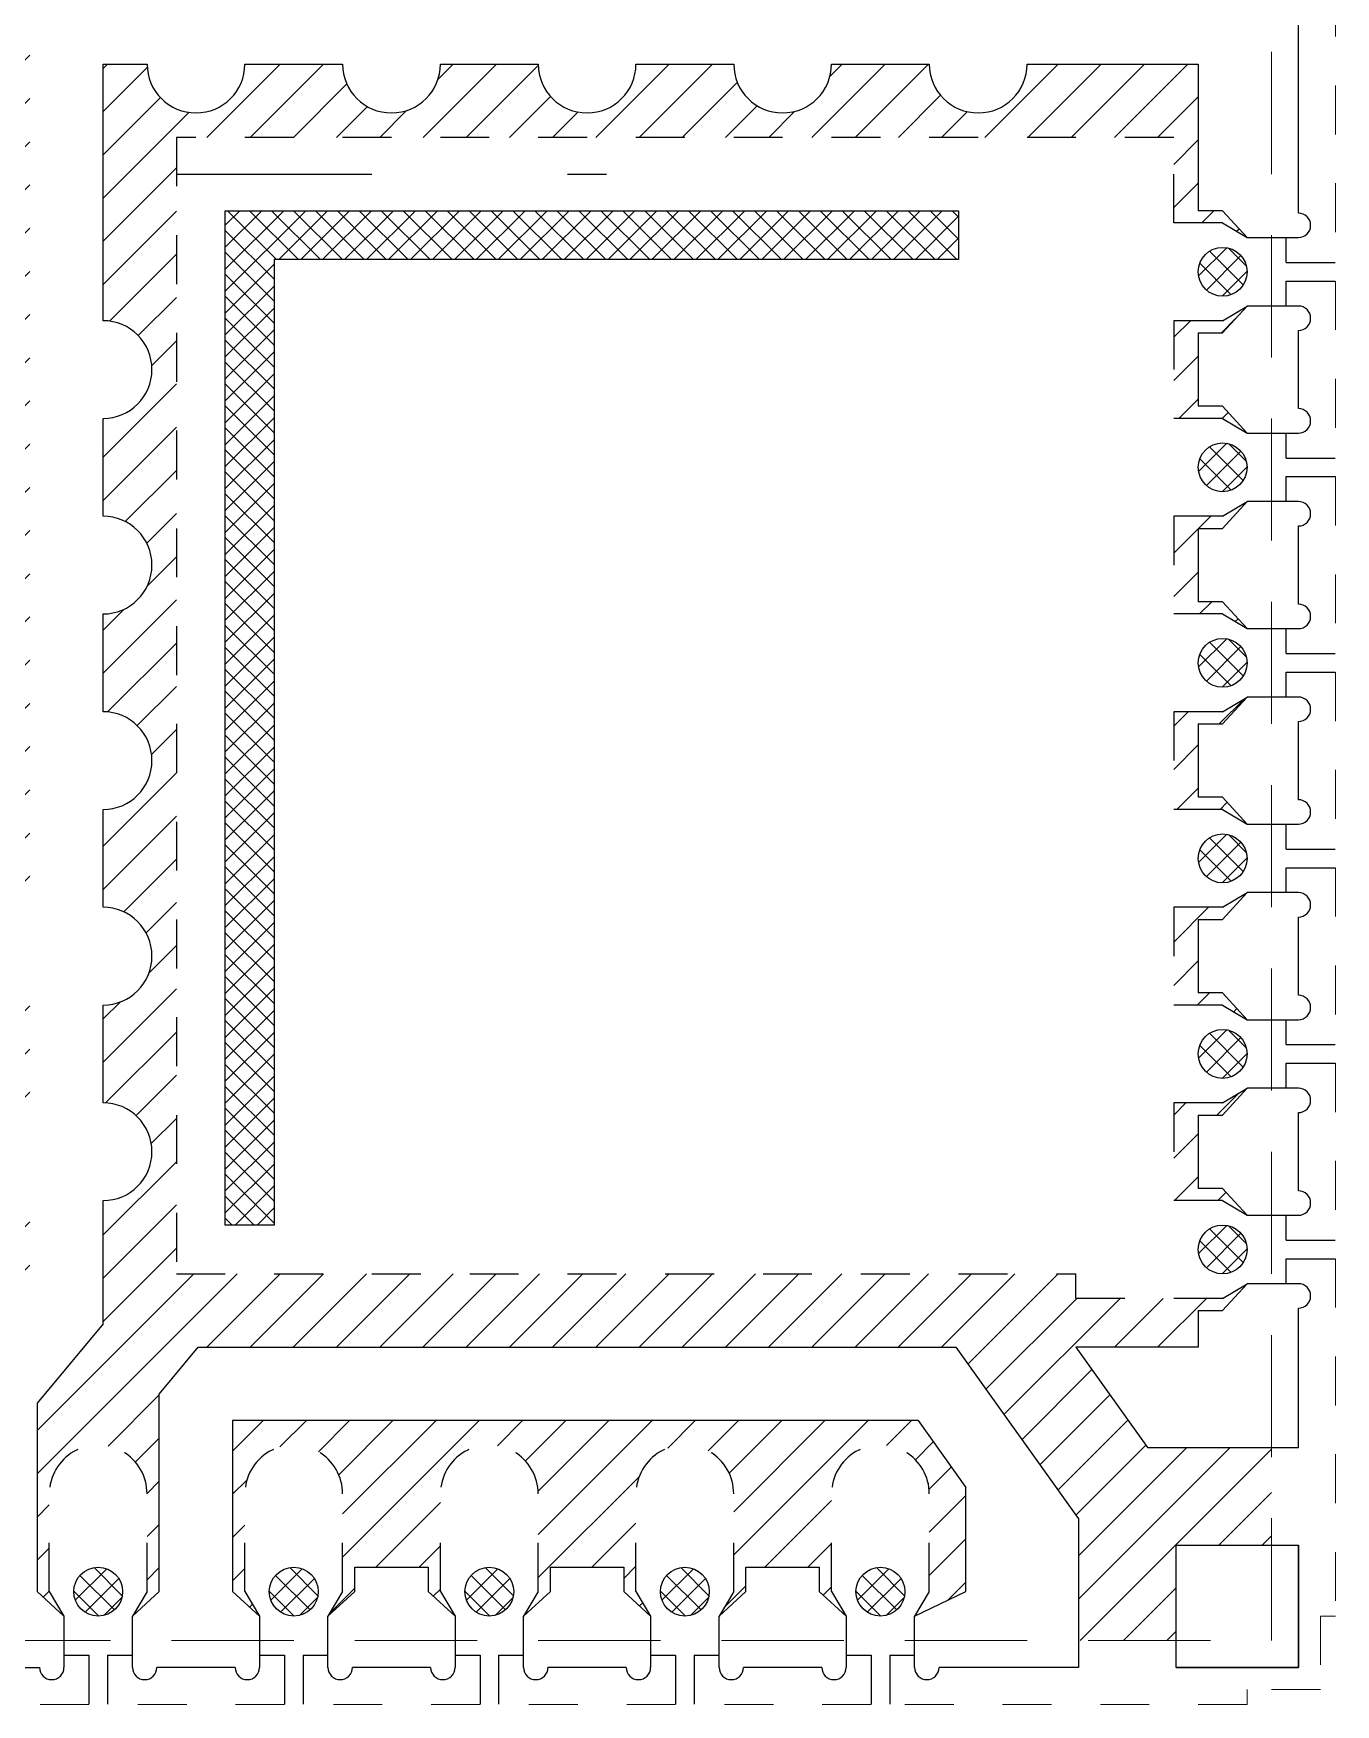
# Model space of a CAD drawing. Header units: inches. Extents: x 5 to 403, y 5 to 265.
# Drawn here: x 83.805 to 86.468, y 157.767 to 161.186 of the extents above; entities that cross this region are included whole.
import ezdxf

# ---------------------------------------------------------------- set-up
doc = ezdxf.new("R2010")
doc.units = ezdxf.units.IN
doc.header["$MEASUREMENT"] = 0
doc.linetypes.add('CENTER', pattern=[2, 1.25, -0.25, 0.25, -0.25])
doc.linetypes.add('HIDDEN', pattern=[0.375, 0.25, -0.125])
for name, color, linetype in [('1D（虚线、T-shape等)', 4, 'Continuous'), ('CEN(中心线)', 1, 'CENTER'), ('Half etch on bottom side（背面半蚀刻、实线） @ 1', 4, 'Continuous'), ('Half etch on top side（正面半蚀刻、实线）', 6, 'Continuous'), ('LFBOT（框架底面线、虚线）', 4, 'HIDDEN'), ('LFTOP（框架正面线、实线）', 7, 'Continuous'), ('PKG LINE（虚线）', 2, 'HIDDEN')]:
    doc.layers.add(name, color=color, linetype=linetype)

msp = doc.modelspace()

# ---------------------------------------------------------------- hatches: boundary and pattern name
at = {"layer": 'Half etch on bottom side（背面半蚀刻、实线） @ 1', "ltscale": 0.05}
h = msp.add_hatch(dxfattribs=at)
h.set_pattern_fill('ANSI31', color=256, scale=0.5, style=0)
h.set_pattern_definition([(45, (-189.393086, -69.976644), (-0.044194174, 0.044194174), [])])
h.paths.add_polyline_path([(80.33732, 163.50304), (80.33732, 163.70304), (80.53232, 163.70304), (80.53232, 163.89804), (80.73232, 163.89804), (80.73232, 163.64446), (81.07875, 163.29804), (81.23732, 163.29804, 1), (81.43732, 163.29804), (81.63732, 163.29804, 1), (81.83732, 163.29804), (82.03732, 163.29804, 1), (82.23732, 163.29804), (82.43732, 163.29804, 1), (82.63732, 163.29804), (82.83732, 163.29804, 1), (83.03732, 163.29804), (83.41232, 163.29804), (83.41232, 163.79804), (83.46732, 163.84804), (83.43732, 163.79804), (83.43732, 163.59804, 1.0000032), (83.63732, 163.59804), (83.63732, 163.79804), (83.60732, 163.84804), (83.66232, 163.79804), (83.66232, 163.29804), (83.71232, 163.29804), (83.79732, 163.19604), (83.79732, 162.99804, 1), (83.79732, 162.79804), (83.79732, 159.39804, 1), (83.79732, 159.19804), (83.79732, 158.99804, 1), (83.79732, 158.79804), (83.79732, 158.60004), (83.71232, 158.49804), (83.26232, 158.49804), (83.26232, 157.99804), (83.20732, 157.94804), (83.23732, 157.99804), (83.23732, 158.19804, 1.0000032), (83.03732, 158.19804), (83.03732, 157.99804), (83.06732, 157.94804), (83.01232, 157.99804), (83.01232, 158.49804), (82.63732, 158.49804, 1), (82.43732, 158.49804), (82.23732, 158.49804, 1), (82.03732, 158.49804), (81.83732, 158.49804, 1), (81.63732, 158.49804), (81.43732, 158.49804, 1), (81.23732, 158.49804), (81.07875, 158.49804), (80.73232, 158.15162), (80.73232, 157.89804), (80.53232, 157.89804), (80.53232, 158.09304), (80.33732, 158.09304), (80.33732, 158.29304), (80.5909, 158.29304), (80.93732, 158.63946), (80.93732, 158.79804, 1), (80.93732, 158.99804), (80.93732, 159.19804, 1), (80.93732, 159.39804), (80.93732, 162.79804, 1), (80.93732, 162.99804), (80.93732, 163.15662), (80.5909, 163.50304)])
h.paths.add_polyline_path([(85.94232, 157.89804), (85.94232, 158.14693), (85.69155, 158.49804), (84.14207, 158.49804), (84.06232, 158.40235), (84.06232, 157.99804), (84.00732, 157.94804), (84.03732, 157.99804), (84.03732, 158.19804, 1.0000032), (83.83732, 158.19804), (83.83732, 157.99804), (83.86732, 157.94804), (83.81232, 157.99804), (83.81232, 158.38373), (83.94732, 158.54573), (83.94732, 158.79804, 1), (83.94732, 158.99804), (83.94732, 159.19804, 1), (83.94732, 159.39804), (83.94732, 159.59804, 1), (83.94732, 159.79804), (83.94732, 159.99804, 1), (83.94732, 160.19804), (83.94732, 160.39804, 1), (83.94732, 160.59804), (83.94732, 160.89804), (84.09732, 160.89804), (84.09732, 158.64804), (85.93732, 158.64804), (85.93732, 158.59804), (86.23732, 158.59804), (86.28732, 158.62804), (86.23732, 158.57304), (86.18732, 158.57304), (86.18732, 158.49804), (85.93732, 158.49804), (86.08375, 158.29304), (86.33732, 158.29304), (86.33732, 158.09304), (86.14232, 158.09304), (86.14232, 157.89804)])
h.paths.add_polyline_path([(85.94232, 163.89804), (86.14232, 163.89804), (86.14232, 163.70304), (86.33732, 163.70304), (86.33732, 163.50304), (86.08375, 163.50304), (85.93732, 163.29804), (86.18732, 163.29804), (86.18732, 163.22304), (86.23732, 163.22304), (86.28732, 163.16804), (86.23732, 163.19804), (85.93732, 163.19804), (85.93732, 163.14804), (84.09732, 163.14804), (84.09732, 161.39804), (86.23732, 161.39804), (86.28732, 161.42804), (86.23732, 161.37304), (86.18732, 161.37304), (86.18732, 161.27304), (85.83732, 161.27304, 1), (85.63732, 161.27304), (85.43732, 161.27304, 1), (85.23732, 161.27304), (85.03732, 161.27304, 1), (84.83732, 161.27304), (84.63732, 161.27304, 1), (84.43732, 161.27304), (84.23732, 161.27304, 1), (84.03732, 161.27304), (83.94732, 161.27304), (83.94732, 161.59804, 1), (83.94732, 161.79804), (83.94732, 161.99804, 1), (83.94732, 162.19804), (83.94732, 162.39804, 1), (83.94732, 162.59804), (83.94732, 162.79804, 1), (83.94732, 162.99804), (83.94732, 163.25035), (83.81232, 163.41235), (83.81232, 163.79804), (83.86732, 163.84804), (83.83732, 163.79804), (83.83732, 163.59804, 1.0000032), (84.03732, 163.59804), (84.03732, 163.79804), (84.00732, 163.84804), (84.06232, 163.79804), (84.06232, 163.39373), (84.14207, 163.29804), (84.43732, 163.29804, 1), (84.63732, 163.29804), (84.83732, 163.29804, 1), (85.03732, 163.29804), (85.23732, 163.29804, 1), (85.43732, 163.29804), (85.69155, 163.29804), (85.94232, 163.64914)])
h.paths.add_polyline_path([(84.09732, 160.89804), (84.09732, 160.97304), (86.13732, 160.97304), (86.13732, 160.79804), (86.23732, 160.79804), (86.28732, 160.76804), (86.23732, 160.82304), (86.18732, 160.82304), (86.18732, 161.12304), (85.83732, 161.12304, -1), (85.63732, 161.12304), (85.43732, 161.12304, -1), (85.23732, 161.12304), (85.03732, 161.12304, -1), (84.83732, 161.12304), (84.63732, 161.12304, -1), (84.43732, 161.12304), (84.23732, 161.12304, -1), (84.03732, 161.12304), (83.94732, 161.12304), (83.94732, 160.89804)])
h.paths.add_polyline_path([(84.21232, 158.34804), (84.21232, 157.99804), (84.26732, 157.94804), (84.23732, 157.99804), (84.23732, 158.19804, -1.0000032), (84.43732, 158.19804), (84.43732, 157.99804), (84.40732, 157.94804), (84.46232, 157.99804), (84.46232, 158.04804), (84.61232, 158.04804), (84.61232, 157.99804), (84.66732, 157.94804), (84.63732, 157.99804), (84.63732, 158.19804, -1.0000032), (84.83732, 158.19804), (84.83732, 157.99804), (84.80732, 157.94804), (84.86232, 157.99804), (84.86232, 158.04804), (85.01232, 158.04804), (85.01232, 157.99804), (85.06732, 157.94804), (85.03732, 157.99804), (85.03732, 158.19804, -1.0000032), (85.23732, 158.19804), (85.23732, 157.99804), (85.20732, 157.94804), (85.26232, 157.99804), (85.26232, 158.04804), (85.41232, 158.04804), (85.41232, 157.99804), (85.46732, 157.94804), (85.43732, 157.99804), (85.43732, 158.19804, -1.0000032), (85.63732, 158.19804), (85.63732, 157.99804), (85.60732, 157.94804), (85.71232, 157.99804), (85.71232, 158.21087), (85.61435, 158.34804)])
h.paths.add_polyline_path([(81.01232, 157.99804), (81.06732, 157.94804), (81.03732, 157.99804), (81.03732, 158.19804, -1.0000032), (81.23732, 158.19804), (81.23732, 157.99804), (81.20732, 157.94804), (81.26232, 157.99804), (81.26232, 158.34804), (81.14088, 158.34804), (81.01232, 158.21949)])
h.paths.add_polyline_path([(81.41232, 157.99804), (81.46732, 157.94804), (81.43732, 157.99804), (81.43732, 158.19804, -1.0000032), (81.63732, 158.19804), (81.63732, 157.99804), (81.60732, 157.94804), (81.66232, 157.99804), (81.66232, 158.34804), (81.41232, 158.34804)])
h.paths.add_polyline_path([(81.81232, 157.99804), (81.86732, 157.94804), (81.83732, 157.99804), (81.83732, 158.19804, -1.0000032), (82.03732, 158.19804), (82.03732, 157.99804), (82.00732, 157.94804), (82.06232, 157.99804), (82.06232, 158.34804), (81.81232, 158.34804)])
h.paths.add_polyline_path([(82.21232, 157.99804), (82.26732, 157.94804), (82.23732, 157.99804), (82.23732, 158.19804, -1.0000032), (82.43732, 158.19804), (82.43732, 157.99804), (82.40732, 157.94804), (82.46232, 157.99804), (82.46232, 158.34804), (82.21232, 158.34804)])
h.paths.add_polyline_path([(85.41232, 163.79804), (85.41232, 163.44804), (85.61435, 163.44804), (85.66232, 163.5152), (85.66232, 163.79804), (85.60732, 163.84804), (85.63732, 163.79804), (85.63732, 163.59804, -1.0000032), (85.43732, 163.59804), (85.43732, 163.79804), (85.46732, 163.84804)])
h.paths.add_polyline_path([(85.01232, 163.44804), (85.01232, 163.79804), (85.06732, 163.84804), (85.03732, 163.79804), (85.03732, 163.59804, 1.0000032), (85.23732, 163.59804), (85.23732, 163.79804), (85.20732, 163.84804), (85.26232, 163.79804), (85.26232, 163.44804)])
h.paths.add_polyline_path([(82.61232, 157.99804), (82.66732, 157.94804), (82.63732, 157.99804), (82.63732, 158.19804, -1.0000032), (82.83732, 158.19804), (82.83732, 157.99804), (82.80732, 157.94804), (82.86232, 157.99804), (82.86232, 158.34804), (82.61232, 158.34804)])
h.paths.add_polyline_path([(83.41232, 157.99804), (83.46732, 157.94804), (83.43732, 157.99804), (83.43732, 158.19804, -1.0000032), (83.63732, 158.19804), (83.63732, 157.99804), (83.60732, 157.94804), (83.66232, 157.99804), (83.66232, 158.34804), (83.41232, 158.34804)])
h.paths.add_polyline_path([(84.61232, 163.79804), (84.61232, 163.44804), (84.86232, 163.44804), (84.86232, 163.79804), (84.80732, 163.84804), (84.83732, 163.79804), (84.83732, 163.59804, -1.0000032), (84.63732, 163.59804), (84.63732, 163.79804), (84.66732, 163.84804)])
h.paths.add_polyline_path([(84.21232, 163.79804), (84.21232, 163.44804), (84.46232, 163.44804), (84.46232, 163.79804), (84.40732, 163.84804), (84.43732, 163.79804), (84.43732, 163.59804, -1.0000032), (84.23732, 163.59804), (84.23732, 163.79804), (84.26732, 163.84804)])
h.paths.add_polyline_path([(80.38732, 163.16804), (80.43732, 163.22304), (80.65877, 163.22304), (80.78732, 163.09449), (80.78732, 162.97304), (80.43732, 162.97304), (80.38732, 163.02804), (80.43732, 162.99804), (80.63732, 162.99804, 1.0000033), (80.63732, 163.19804), (80.43732, 163.19804)])
h.paths.add_polyline_path([(80.38732, 162.76804), (80.43732, 162.82304), (80.78732, 162.82304), (80.78732, 162.57304), (80.43732, 162.57304), (80.38732, 162.62804), (80.43732, 162.59804), (80.63732, 162.59804, 1.0000033), (80.63732, 162.79804), (80.43732, 162.79804)])
h.paths.add_polyline_path([(80.38732, 161.96804), (80.43732, 162.02304), (80.78732, 162.02304), (80.78732, 161.77304), (80.43732, 161.77304), (80.38732, 161.82804), (80.43732, 161.79804), (80.63732, 161.79804, 1.0000033), (80.63732, 161.99804), (80.43732, 161.99804)])
h.paths.add_polyline_path([(83.01232, 163.44804), (83.01232, 163.79804), (83.06732, 163.84804), (83.03732, 163.79804), (83.03732, 163.59804, 1.0000032), (83.23732, 163.59804), (83.23732, 163.79804), (83.20732, 163.84804), (83.26232, 163.79804), (83.26232, 163.44804)])
h.paths.add_polyline_path([(82.61232, 163.79804), (82.61232, 163.44804), (82.86232, 163.44804), (82.86232, 163.79804), (82.80732, 163.84804), (82.83732, 163.79804), (82.83732, 163.59804, -1.0000032), (82.63732, 163.59804), (82.63732, 163.79804), (82.66732, 163.84804)])
h.paths.add_polyline_path([(82.21232, 163.79804), (82.21232, 163.44804), (82.46232, 163.44804), (82.46232, 163.79804), (82.40732, 163.84804), (82.43732, 163.79804), (82.43732, 163.59804, -1.0000032), (82.23732, 163.59804), (82.23732, 163.79804), (82.26732, 163.84804)])
h.paths.add_polyline_path([(81.81232, 163.79804), (81.81232, 163.44804), (82.06232, 163.44804), (82.06232, 163.79804), (82.00732, 163.84804), (82.03732, 163.79804), (82.03732, 163.59804, -1.0000032), (81.83732, 163.59804), (81.83732, 163.79804), (81.86732, 163.84804)])
h.paths.add_polyline_path([(81.41232, 163.79804), (81.41232, 163.44804), (81.66232, 163.44804), (81.66232, 163.79804), (81.60732, 163.84804), (81.63732, 163.79804), (81.63732, 163.59804, -1.0000032), (81.43732, 163.59804), (81.43732, 163.79804), (81.46732, 163.84804)])
h.paths.add_polyline_path([(81.01232, 163.79804), (81.01232, 163.57659), (81.14088, 163.44804), (81.26232, 163.44804), (81.26232, 163.79804), (81.20732, 163.84804), (81.23732, 163.79804), (81.23732, 163.59804, -1.0000032), (81.03732, 163.59804), (81.03732, 163.79804), (81.06732, 163.84804)])
h.paths.add_polyline_path([(80.38732, 162.36804), (80.43732, 162.42304), (80.78732, 162.42304), (80.78732, 162.17304), (80.43732, 162.17304), (80.38732, 162.22804), (80.43732, 162.19804), (80.63732, 162.19804, 1.0000033), (80.63732, 162.39804), (80.43732, 162.39804)])
h.paths.add_polyline_path([(80.38732, 161.42804), (80.43732, 161.39804), (80.63732, 161.39804, 1.0000033), (80.63732, 161.59804), (80.43732, 161.59804), (80.38732, 161.56804), (80.43732, 161.62304), (80.78732, 161.62304), (80.78732, 161.37304), (80.43732, 161.37304)])
h.paths.add_polyline_path([(80.38732, 161.16804), (80.43732, 161.22304), (80.78732, 161.22304), (80.78732, 160.97304), (80.43732, 160.97304), (80.38732, 161.02804), (80.43732, 160.99804), (80.63732, 160.99804, 1.0000033), (80.63732, 161.19804), (80.43732, 161.19804)])
h.paths.add_polyline_path([(80.38732, 160.76804), (80.43732, 160.82304), (80.78732, 160.82304), (80.78732, 160.57304), (80.43732, 160.57304), (80.38732, 160.62804), (80.43732, 160.59804), (80.63732, 160.59804, 1.0000033), (80.63732, 160.79804), (80.43732, 160.79804)])
h.paths.add_polyline_path([(80.38732, 160.36804), (80.43732, 160.42304), (80.78732, 160.42304), (80.78732, 160.17304), (80.43732, 160.17304), (80.38732, 160.22804), (80.43732, 160.19804), (80.63732, 160.19804, 1.0000033), (80.63732, 160.39804), (80.43732, 160.39804)])
h.paths.add_polyline_path([(80.38732, 159.96804), (80.43732, 160.02304), (80.78732, 160.02304), (80.78732, 159.77304), (80.43732, 159.77304), (80.38732, 159.82804), (80.43732, 159.79804), (80.63732, 159.79804, 1.0000033), (80.63732, 159.99804), (80.43732, 159.99804)])
h.paths.add_polyline_path([(80.38732, 159.56804), (80.43732, 159.62304), (80.78732, 159.62304), (80.78732, 159.37304), (80.43732, 159.37304), (80.38732, 159.42804), (80.43732, 159.39804), (80.63732, 159.39804, 1.0000033), (80.63732, 159.59804), (80.43732, 159.59804)])
h.paths.add_polyline_path([(80.38732, 159.16804), (80.43732, 159.22304), (80.78732, 159.22304), (80.78732, 158.97304), (80.43732, 158.97304), (80.38732, 159.02804), (80.43732, 158.99804), (80.63732, 158.99804, 1.0000033), (80.63732, 159.19804), (80.43732, 159.19804)])
h.paths.add_polyline_path([(80.38732, 158.76804), (80.43732, 158.82304), (80.78732, 158.82304), (80.78732, 158.70159), (80.65877, 158.57304), (80.43732, 158.57304), (80.38732, 158.62804), (80.43732, 158.59804), (80.63732, 158.59804, 1.0000033), (80.63732, 158.79804), (80.43732, 158.79804)])
h.paths.add_polyline_path([(86.13732, 160.19804), (86.13732, 159.99804), (86.23732, 159.99804), (86.28732, 159.96804), (86.23732, 160.02304), (86.18732, 160.02304), (86.18732, 160.17304), (86.23732, 160.17304), (86.28732, 160.22804), (86.23732, 160.19804)])
h.paths.add_polyline_path([(86.13732, 160.59804), (86.13732, 160.39804), (86.23732, 160.39804), (86.28732, 160.36804), (86.23732, 160.42304), (86.18732, 160.42304), (86.18732, 160.57304), (86.23732, 160.57304), (86.28732, 160.62804), (86.23732, 160.59804)])
h.paths.add_polyline_path([(86.13732, 159.39804), (86.13732, 159.19804), (86.23732, 159.19804), (86.28732, 159.16804), (86.23732, 159.22304), (86.18732, 159.22304), (86.18732, 159.37304), (86.23732, 159.37304), (86.28732, 159.42804), (86.23732, 159.39804)])
h.paths.add_polyline_path([(86.13732, 158.99804), (86.13732, 158.79804), (86.23732, 158.79804), (86.28732, 158.76804), (86.23732, 158.82304), (86.18732, 158.82304), (86.18732, 158.97304), (86.23732, 158.97304), (86.28732, 159.02804), (86.23732, 158.99804)])
h.paths.add_polyline_path([(86.13732, 159.79804), (86.13732, 159.59804), (86.23732, 159.59804), (86.28732, 159.56804), (86.23732, 159.62304), (86.18732, 159.62304), (86.18732, 159.77304), (86.23732, 159.77304), (86.28732, 159.82804), (86.23732, 159.79804)])
h.paths.add_polyline_path([(86.13732, 162.59804), (86.13732, 162.39804), (86.23732, 162.39804), (86.28732, 162.36804), (86.23732, 162.42304), (86.18732, 162.42304), (86.18732, 162.57304), (86.23732, 162.57304), (86.28732, 162.62804), (86.23732, 162.59804)])
h.paths.add_polyline_path([(86.13732, 162.19804), (86.13732, 161.99804), (86.23732, 161.99804), (86.28732, 161.96804), (86.23732, 162.02304), (86.18732, 162.02304), (86.18732, 162.17304), (86.23732, 162.17304), (86.28732, 162.22804), (86.23732, 162.19804)])
h.paths.add_polyline_path([(86.13732, 161.79804), (86.13732, 161.59804), (86.23732, 161.59804), (86.28732, 161.56804), (86.23732, 161.62304), (86.18732, 161.62304), (86.18732, 161.77304), (86.23732, 161.77304), (86.28732, 161.82804), (86.23732, 161.79804)])
h.paths.add_polyline_path([(86.13732, 162.99804), (86.13732, 162.79804), (86.23732, 162.79804), (86.28732, 162.76804), (86.23732, 162.82304), (86.18732, 162.82304), (86.18732, 162.97304), (86.23732, 162.97304), (86.28732, 163.02804), (86.23732, 162.99804)])
h.paths.add_polyline_path([(83.64732, 160.89804), (83.64732, 163.14804), (81.43732, 163.14804), (81.08732, 162.79804), (81.08732, 158.64804), (83.64732, 158.64804)])
at = {"layer": 'Half etch on top side（正面半蚀刻、实线）', "lineweight": -3}
h = msp.add_hatch(dxfattribs=at)
h.set_pattern_fill('ANSI37', color=6, scale=0.01, angle=180)
h.set_pattern_definition([(225, (-462.09939, 200.32364), (0.0224506403, -0.0224506403), []), (315, (-462.09939, 200.32364), (0.0224506403, 0.0224506403), [])])
h.paths.add_polyline_path([(84.19732, 160.82304), (84.19732, 158.74804), (84.29732, 158.74804), (84.29732, 160.72304), (85.69732, 160.72304), (85.69732, 160.82304)])
h = msp.add_hatch(dxfattribs=at)
h.set_pattern_fill('ANSI37', color=6, scale=0.01, angle=270)
h.set_pattern_definition([(315, (48.956498, 110.840867), (0.02245064, 0.02245064), []), (45, (48.956498, 110.840867), (-0.02245064, 0.02245064), [])])
edge = h.paths.add_edge_path()
edge.add_arc((86.23732, 160.69804), 0.05, -812.57137, -461.45916, ccw=False)
edge.add_arc((86.23732, 160.69804), 0.05, -461.45916, -452.57137, ccw=False)
h = msp.add_hatch(dxfattribs=at)
h.set_pattern_fill('ANSI37', color=6, scale=0.01, angle=270)
h.set_pattern_definition([(315, (48.956498, 110.440867), (0.02245064, 0.02245064), []), (45, (48.956498, 110.440867), (-0.02245064, 0.02245064), [])])
edge = h.paths.add_edge_path()
edge.add_arc((86.23732, 160.29804), 0.05, -812.57137, -461.45916, ccw=False)
edge.add_arc((86.23732, 160.29804), 0.05, -461.45916, -452.57137, ccw=False)
h = msp.add_hatch(dxfattribs=at)
h.set_pattern_fill('ANSI37', color=6, scale=0.01, angle=270)
h.set_pattern_definition([(315, (48.956498, 110.040867), (0.02245064, 0.02245064), []), (45, (48.956498, 110.040867), (-0.02245064, 0.02245064), [])])
edge = h.paths.add_edge_path()
edge.add_arc((86.23732, 159.89804), 0.05, -812.57137, -461.45916, ccw=False)
edge.add_arc((86.23732, 159.89804), 0.05, -461.45916, -452.57137, ccw=False)
h = msp.add_hatch(dxfattribs=at)
h.set_pattern_fill('ANSI37', color=6, scale=0.01, angle=270)
h.set_pattern_definition([(315, (48.956498, 109.640867), (0.02245064, 0.02245064), []), (45, (48.956498, 109.640867), (-0.02245064, 0.02245064), [])])
edge = h.paths.add_edge_path()
edge.add_arc((86.23732, 159.49804), 0.05, -812.57137, -461.45916, ccw=False)
edge.add_arc((86.23732, 159.49804), 0.05, -461.45916, -452.57137, ccw=False)
h = msp.add_hatch(dxfattribs=at)
h.set_pattern_fill('ANSI37', color=6, scale=0.01, angle=270)
h.set_pattern_definition([(315, (48.956498, 109.240867), (0.02245064, 0.02245064), []), (45, (48.956498, 109.240867), (-0.02245064, 0.02245064), [])])
edge = h.paths.add_edge_path()
edge.add_arc((86.23732, 159.09804), 0.05, -812.57137, -461.45916, ccw=False)
edge.add_arc((86.23732, 159.09804), 0.05, -461.45916, -452.57137, ccw=False)
h = msp.add_hatch(dxfattribs=at)
h.set_pattern_fill('ANSI37', color=6, scale=0.01, angle=270)
h.set_pattern_definition([(315, (48.956498, 108.840867), (0.02245064, 0.02245064), []), (45, (48.956498, 108.840867), (-0.02245064, 0.02245064), [])])
edge = h.paths.add_edge_path()
edge.add_arc((86.23732, 158.69804), 0.05, -812.57137, -461.45916, ccw=False)
edge.add_arc((86.23732, 158.69804), 0.05, -461.45916, -452.57137, ccw=False)
h = msp.add_hatch(dxfattribs=at)
h.set_pattern_fill('ANSI37', color=6, scale=0.01, angle=180)
h.set_pattern_definition([(225, (34.080153, 195.278865), (0.02245064, -0.02245064), []), (315, (34.080153, 195.278865), (0.02245064, 0.02245064), [])])
edge = h.paths.add_edge_path()
edge.add_arc((83.93732, 157.99804), 0.05, -542.57137, -191.45916, ccw=False)
edge.add_arc((83.93732, 157.99804), 0.05, -191.45916, -182.57137, ccw=False)
h = msp.add_hatch(dxfattribs=at)
h.set_pattern_fill('ANSI37', color=6, scale=0.01, angle=180)
h.set_pattern_definition([(225, (34.480153, 195.278865), (0.02245064, -0.02245064), []), (315, (34.480153, 195.278865), (0.02245064, 0.02245064), [])])
edge = h.paths.add_edge_path()
edge.add_arc((84.33732, 157.99804), 0.05, -542.57137, -191.45916, ccw=False)
edge.add_arc((84.33732, 157.99804), 0.05, -191.45916, -182.57137, ccw=False)
h = msp.add_hatch(dxfattribs=at)
h.set_pattern_fill('ANSI37', color=6, scale=0.01, angle=180)
h.set_pattern_definition([(225, (34.880153, 195.278865), (0.02245064, -0.02245064), []), (315, (34.880153, 195.278865), (0.02245064, 0.02245064), [])])
edge = h.paths.add_edge_path()
edge.add_arc((84.73732, 157.99804), 0.05, -542.57137, -191.45916, ccw=False)
edge.add_arc((84.73732, 157.99804), 0.05, -191.45916, -182.57137, ccw=False)
h = msp.add_hatch(dxfattribs=at)
h.set_pattern_fill('ANSI37', color=6, scale=0.01, angle=180)
h.set_pattern_definition([(225, (35.280153, 195.278865), (0.02245064, -0.02245064), []), (315, (35.280153, 195.278865), (0.02245064, 0.02245064), [])])
edge = h.paths.add_edge_path()
edge.add_arc((85.13732, 157.99804), 0.05, -542.57137, -191.45916, ccw=False)
edge.add_arc((85.13732, 157.99804), 0.05, -191.45916, -182.57137, ccw=False)
h = msp.add_hatch(dxfattribs=at)
h.set_pattern_fill('ANSI37', color=6, scale=0.01, angle=180)
h.set_pattern_definition([(225, (35.680153, 195.278865), (0.02245064, -0.02245064), []), (315, (35.680153, 195.278865), (0.02245064, 0.02245064), [])])
edge = h.paths.add_edge_path()
edge.add_arc((85.53732, 157.99804), 0.05, -542.57137, -191.45916, ccw=False)
edge.add_arc((85.53732, 157.99804), 0.05, -191.45916, -182.57137, ccw=False)

# ---------------------------------------------------------------- linework, layer by layer
at = {"layer": '1D（虚线、T-shape等)', "linetype": 'HIDDEN', "ltscale": 0.2}
for p, q in [((86.36732, 160.71704, 0.1444), (86.46832, 160.71704, 0.1444)), ((86.36732, 160.67904, 0.1444), (86.46832, 160.67904, 0.1444)), ((86.36732, 160.31704, 0.1444), (86.46832, 160.31704, 0.1444)), ((86.36732, 160.27904, 0.1444), (86.46832, 160.27904, 0.1444)), ((86.36732, 159.91704, 0.1444), (86.46832, 159.91704, 0.1444)), ((86.36732, 159.87904, 0.1444), (86.46832, 159.87904, 0.1444)), ((86.36732, 159.51704, 0.1444), (86.46832, 159.51704, 0.1444)), ((86.36732, 159.47904, 0.1444), (86.46832, 159.47904, 0.1444)), ((86.36732, 159.11704, 0.1444), (86.46832, 159.11704, 0.1444)), ((86.36732, 159.07904, 0.1444), (86.46832, 159.07904, 0.1444)), ((86.36732, 158.71704, 0.1444), (86.46832, 158.71704, 0.1444)), ((86.36732, 158.67904, 0.1444), (86.46832, 158.67904, 0.1444)), ((83.91832, 157.86804, 0.1444), (83.91832, 157.76704, 0.1444)), ((83.95632, 157.86804, 0.1444), (83.95632, 157.76704, 0.1444)), ((84.31832, 157.86804, 0.1444), (84.31832, 157.76704, 0.1444)), ((84.35632, 157.86804, 0.1444), (84.35632, 157.76704, 0.1444)), ((84.71832, 157.86804, 0.1444), (84.71832, 157.76704, 0.1444)), ((84.75632, 157.86804, 0.1444), (84.75632, 157.76704, 0.1444)), ((85.11832, 157.86804, 0.1444), (85.11832, 157.76704, 0.1444)), ((85.15632, 157.86804, 0.1444), (85.15632, 157.76704, 0.1444)), ((85.51832, 157.86804, 0.1444), (85.51832, 157.76704, 0.1444)), ((85.55632, 157.86804, 0.1444), (85.55632, 157.76704, 0.1444))]:
    msp.add_line(p, q, dxfattribs=at)
at = {"layer": '1D（虚线、T-shape等)', "linetype": 'HIDDEN', "lineweight": 0, "ltscale": 0.3, "elevation": 0.1444}
for points in [[(86.46832, 161.47904), (86.46832, 160.71704)], [(86.46832, 160.67904), (86.46832, 160.31704)], [(86.46832, 160.27904), (86.46832, 159.91704)], [(86.46832, 159.87904), (86.46832, 159.51704)], [(86.46832, 159.47904), (86.46832, 159.11704)], [(86.46832, 159.07904), (86.46832, 158.71704)], [(86.46832, 158.67904), (86.46832, 157.94804)], [(83.91832, 157.76704), (83.55632, 157.76704)], [(84.31832, 157.76704), (83.95632, 157.76704)], [(84.71832, 157.76704), (84.35632, 157.76704)], [(85.11832, 157.76704), (84.75632, 157.76704)], [(85.51832, 157.76704), (85.15632, 157.76704)], [(86.28732, 157.76704), (85.55632, 157.76704)]]:
    msp.add_lwpolyline(points, dxfattribs=at)
at = {"layer": '1D（虚线、T-shape等)', "linetype": 'HIDDEN', "lineweight": 0, "ltscale": 0.25, "elevation": 0.1444}
msp.add_lwpolyline([(86.46832, 157.94804), (86.43732, 157.94804), (86.43732, 157.79804), (86.28732, 157.79804), (86.28732, 157.76704)], dxfattribs=at)
at = {"layer": 'CEN(中心线)', "linetype": 'CENTER', "ltscale": 1.6}
msp.add_line((81.69736, 160.89804, 0.1444), (84.97729, 160.89804, 0.1444), dxfattribs=at)
at = {"layer": 'Half etch on top side（正面半蚀刻、实线）', "color": 6, "lineweight": -3, "elevation": 0.1444}
msp.add_lwpolyline([(84.29732, 160.72304), (84.29732, 158.74804), (84.19732, 158.74804), (84.19732, 160.82304), (85.69732, 160.82304), (85.69732, 160.72304), (84.29732, 160.72304)], dxfattribs=at)
at = {"layer": 'Half etch on top side（正面半蚀刻、实线）', "color": 6, "lineweight": -3}
for centre in [(86.23732, 160.69804, 0.1444), (86.23732, 160.29804, 0.1444), (86.23732, 159.89804, 0.1444), (86.23732, 159.49804, 0.1444), (86.23732, 159.09804, 0.1444), (86.23732, 158.69804, 0.1444), (83.93732, 157.99804, 0.1444), (84.33732, 157.99804, 0.1444), (84.73732, 157.99804, 0.1444), (85.13732, 157.99804, 0.1444), (85.53732, 157.99804, 0.1444)]:
    msp.add_circle(centre, 0.05, dxfattribs=at)
at = {"layer": 'LFBOT（框架底面线、虚线）', "linetype": 'HIDDEN', "ltscale": 0.2}
for p, q in [((86.23732, 160.79804, 0.1444), (86.13732, 160.79804, 0.1444)), ((86.23732, 160.79804, 0.1444), (86.28732, 160.76804, 0.1444)), ((86.23732, 160.59804, 0.1444), (86.28732, 160.62804, 0.1444)), ((86.23732, 160.59804, 0.1444), (86.13732, 160.59804, 0.1444)), ((86.13732, 160.59804, 0.1444), (86.13732, 160.39804, 0.1444)), ((86.23732, 160.39804, 0.1444), (86.13732, 160.39804, 0.1444)), ((86.23732, 160.39804, 0.1444), (86.28732, 160.36804, 0.1444)), ((86.23732, 160.19804, 0.1444), (86.13732, 160.19804, 0.1444)), ((86.13732, 160.19804, 0.1444), (86.13732, 159.99804, 0.1444)), ((86.23732, 160.19804, 0.1444), (86.28732, 160.22804, 0.1444)), ((86.23732, 159.99804, 0.1444), (86.13732, 159.99804, 0.1444)), ((86.23732, 159.99804, 0.1444), (86.28732, 159.96804, 0.1444)), ((86.23732, 159.79804, 0.1444), (86.28732, 159.82804, 0.1444)), ((86.23732, 159.79804, 0.1444), (86.13732, 159.79804, 0.1444)), ((86.13732, 159.79804, 0.1444), (86.13732, 159.59804, 0.1444)), ((86.23732, 159.59804, 0.1444), (86.13732, 159.59804, 0.1444)), ((86.23732, 159.59804, 0.1444), (86.28732, 159.56804, 0.1444)), ((86.23732, 159.39804, 0.1444), (86.28732, 159.42804, 0.1444)), ((86.23732, 159.39804, 0.1444), (86.13732, 159.39804, 0.1444)), ((86.13732, 159.39804, 0.1444), (86.13732, 159.19804, 0.1444)), ((86.23732, 159.19804, 0.1444), (86.13732, 159.19804, 0.1444)), ((86.23732, 159.19804, 0.1444), (86.28732, 159.16804, 0.1444)), ((86.23732, 158.99804, 0.1444), (86.28732, 159.02804, 0.1444)), ((86.23732, 158.99804, 0.1444), (86.13732, 158.99804, 0.1444)), ((86.13732, 158.99804, 0.1444), (86.13732, 158.79804, 0.1444)), ((86.23732, 158.79804, 0.1444), (86.13732, 158.79804, 0.1444)), ((86.23732, 158.79804, 0.1444), (86.28732, 158.76804, 0.1444)), ((85.93732, 158.59804, 0.1444), (85.93732, 158.64804, 0.1444)), ((86.23732, 158.59804, 0.1444), (86.28732, 158.62804, 0.1444)), ((86.23732, 158.59804, 0.1444), (85.93732, 158.59804, 0.1444)), ((83.83732, 157.99804, 0.1444), (83.83732, 158.19804, 0.1444)), ((84.03732, 157.99804, 0.1444), (84.03732, 158.19804, 0.1444)), ((84.23732, 157.99804, 0.1444), (84.23732, 158.19804, 0.1444)), ((84.43732, 157.99804, 0.1444), (84.43732, 158.19804, 0.1444)), ((84.63732, 157.99804, 0.1444), (84.63732, 158.19804, 0.1444)), ((84.83732, 157.99804, 0.1444), (84.83732, 158.19804, 0.1444)), ((85.03732, 157.99804, 0.1444), (85.03732, 158.19804, 0.1444)), ((85.23732, 157.99804, 0.1444), (85.23732, 158.19804, 0.1444)), ((85.43732, 157.99804, 0.1444), (85.43732, 158.19804, 0.1444)), ((85.63732, 157.99804, 0.1444), (85.63732, 158.19804, 0.1444)), ((83.83732, 157.99804, 0.1444), (83.86732, 157.94804, 0.1444)), ((84.03732, 157.99804, 0.1444), (84.00732, 157.94804, 0.1444)), ((84.23732, 157.99804, 0.1444), (84.26732, 157.94804, 0.1444)), ((84.43732, 157.99804, 0.1444), (84.40732, 157.94804, 0.1444)), ((84.63732, 157.99804, 0.1444), (84.66732, 157.94804, 0.1444)), ((84.83732, 157.99804, 0.1444), (84.80732, 157.94804, 0.1444)), ((85.03732, 157.99804, 0.1444), (85.06732, 157.94804, 0.1444)), ((85.23732, 157.99804, 0.1444), (85.20732, 157.94804, 0.1444)), ((85.43732, 157.99804, 0.1444), (85.46732, 157.94804, 0.1444)), ((85.63732, 157.99804, 0.1444), (85.60732, 157.94804, 0.1444))]:
    msp.add_line(p, q, dxfattribs=at)
at = {"layer": 'LFBOT（框架底面线、虚线）', "linetype": 'HIDDEN', "ltscale": 0.2, "elevation": 0.1444}
for points in [[(86.13732, 160.79804), (86.13732, 160.97304), (84.09732, 160.97304), (84.09732, 158.64804), (85.93732, 158.64804)], [(86.36732, 160.71704), (86.36732, 160.76804)], [(86.36732, 160.62804), (86.36732, 160.67904)], [(86.36732, 160.31704), (86.36732, 160.36804)], [(86.36732, 160.22804), (86.36732, 160.27904)], [(86.36732, 159.91704), (86.36732, 159.96804)], [(86.36732, 159.82804), (86.36732, 159.87904)], [(86.36732, 159.51704), (86.36732, 159.56804)], [(86.36732, 159.42804), (86.36732, 159.47904)], [(86.36732, 159.11704), (86.36732, 159.16804)], [(86.36732, 159.02804), (86.36732, 159.07904)], [(86.36732, 158.71704), (86.36732, 158.76804)], [(86.36732, 158.62804), (86.36732, 158.67904)], [(83.86732, 157.86804), (83.91832, 157.86804)], [(83.95632, 157.86804), (84.00732, 157.86804)], [(84.26732, 157.86804), (84.31832, 157.86804)], [(84.35632, 157.86804), (84.40732, 157.86804)], [(84.66732, 157.86804), (84.71832, 157.86804)], [(84.75632, 157.86804), (84.80732, 157.86804)], [(85.06732, 157.86804), (85.11832, 157.86804)], [(85.15632, 157.86804), (85.20732, 157.86804)], [(85.46732, 157.86804), (85.51832, 157.86804)], [(85.55632, 157.86804), (85.60732, 157.86804)]]:
    msp.add_lwpolyline(points, dxfattribs=at)
at = {"layer": 'LFBOT（框架底面线、虚线）', "linetype": 'HIDDEN', "ltscale": 0.2}
for centre in [(83.93732, 158.19804, 0.1444), (84.33732, 158.19804, 0.1444), (84.73732, 158.19804, 0.1444), (85.13732, 158.19804, 0.1444), (85.53732, 158.19804, 0.1444)]:
    msp.add_arc(centre, 0.1, 359.99982, 180.00019, dxfattribs=at)
at = {"layer": 'LFTOP（框架正面线、实线）', "color": 7}
for p, q in [((86.39232, 160.81804, 0.1444), (86.39232, 161.37804, 0.1444)), ((83.94732, 161.12304, 0.1444), (84.03732, 161.12304, 0.1444)), ((83.94732, 160.59804, 0.1444), (83.94732, 161.12304, 0.1444)), ((84.23732, 161.12304, 0.1444), (84.43732, 161.12304, 0.1444)), ((84.63732, 161.12304, 0.1444), (84.83732, 161.12304, 0.1444)), ((85.03732, 161.12304, 0.1444), (85.23732, 161.12304, 0.1444)), ((85.43732, 161.12304, 0.1444), (85.63732, 161.12304, 0.1444)), ((85.83732, 161.12304, 0.1444), (86.18732, 161.12304, 0.1444)), ((86.18732, 161.12304, 0.1444), (86.18732, 160.82304, 0.1444)), ((86.23732, 160.82304, 0.1444), (86.18732, 160.82304, 0.1444)), ((86.23732, 160.82304, 0.1444), (86.28732, 160.76804, 0.1444)), ((86.28732, 160.76804, 0.1444), (86.39232, 160.76804, 0.1444)), ((86.28732, 160.62804, 0.1444), (86.23732, 160.57304, 0.1444)), ((86.39232, 160.62804, 0.1444), (86.28732, 160.62804, 0.1444)), ((86.18732, 160.57304, 0.1444), (86.23732, 160.57304, 0.1444)), ((86.18732, 160.57304, 0.1444), (86.18732, 160.42304, 0.1444)), ((86.39232, 160.41804, 0.1444), (86.39232, 160.57804, 0.1444)), ((86.23732, 160.42304, 0.1444), (86.18732, 160.42304, 0.1444)), ((86.23732, 160.42304, 0.1444), (86.28732, 160.36804, 0.1444)), ((83.94732, 160.19804, 0.1444), (83.94732, 160.39804, 0.1444)), ((86.28732, 160.36804, 0.1444), (86.39232, 160.36804, 0.1444)), ((86.28732, 160.22804, 0.1444), (86.23732, 160.17304, 0.1444)), ((86.39232, 160.22804, 0.1444), (86.28732, 160.22804, 0.1444)), ((86.18732, 160.17304, 0.1444), (86.23732, 160.17304, 0.1444)), ((86.18732, 160.17304, 0.1444), (86.18732, 160.02304, 0.1444)), ((86.39232, 160.01804, 0.1444), (86.39232, 160.17804, 0.1444)), ((83.94732, 159.79804, 0.1444), (83.94732, 159.99804, 0.1444)), ((86.23732, 160.02304, 0.1444), (86.18732, 160.02304, 0.1444)), ((86.23732, 160.02304, 0.1444), (86.28732, 159.96804, 0.1444)), ((86.28732, 159.96804, 0.1444), (86.39232, 159.96804, 0.1444)), ((86.28732, 159.82804, 0.1444), (86.23732, 159.77304, 0.1444)), ((86.39232, 159.82804, 0.1444), (86.28732, 159.82804, 0.1444)), ((86.18732, 159.77304, 0.1444), (86.23732, 159.77304, 0.1444)), ((86.18732, 159.77304, 0.1444), (86.18732, 159.62304, 0.1444)), ((86.39232, 159.61804, 0.1444), (86.39232, 159.77804, 0.1444)), ((86.23732, 159.62304, 0.1444), (86.18732, 159.62304, 0.1444)), ((86.23732, 159.62304, 0.1444), (86.28732, 159.56804, 0.1444)), ((83.94732, 159.39804, 0.1444), (83.94732, 159.59804, 0.1444)), ((86.28732, 159.56804, 0.1444), (86.39232, 159.56804, 0.1444)), ((86.28732, 159.42804, 0.1444), (86.23732, 159.37304, 0.1444)), ((86.39232, 159.42804, 0.1444), (86.28732, 159.42804, 0.1444)), ((86.39232, 159.21804, 0.1444), (86.39232, 159.37804, 0.1444)), ((86.18732, 159.37304, 0.1444), (86.23732, 159.37304, 0.1444)), ((86.18732, 159.37304, 0.1444), (86.18732, 159.22304, 0.1444)), ((86.23732, 159.22304, 0.1444), (86.18732, 159.22304, 0.1444)), ((86.23732, 159.22304, 0.1444), (86.28732, 159.16804, 0.1444)), ((83.94732, 158.99804, 0.1444), (83.94732, 159.19804, 0.1444)), ((86.28732, 159.16804, 0.1444), (86.39232, 159.16804, 0.1444)), ((86.28732, 159.02804, 0.1444), (86.23732, 158.97304, 0.1444)), ((86.39232, 159.02804, 0.1444), (86.28732, 159.02804, 0.1444)), ((86.18732, 158.97304, 0.1444), (86.23732, 158.97304, 0.1444)), ((86.18732, 158.97304, 0.1444), (86.18732, 158.82304, 0.1444)), ((86.39232, 158.81804, 0.1444), (86.39232, 158.97804, 0.1444)), ((83.94732, 158.54573, 0.1444), (83.94732, 158.79804, 0.1444)), ((86.23732, 158.82304, 0.1444), (86.18732, 158.82304, 0.1444)), ((86.23732, 158.82304, 0.1444), (86.28732, 158.76804, 0.1444)), ((86.28732, 158.76804, 0.1444), (86.39232, 158.76804, 0.1444)), ((86.28732, 158.62804, 0.1444), (86.23732, 158.57304, 0.1444)), ((86.39232, 158.62804, 0.1444), (86.28732, 158.62804, 0.1444)), ((86.18732, 158.57304, 0.1444), (86.18732, 158.49804, 0.1444)), ((86.18732, 158.57304, 0.1444), (86.23732, 158.57304, 0.1444)), ((86.39232, 158.29304, 0.1444), (86.39232, 158.57804, 0.1444)), ((83.94732, 158.54573, 0.1444), (83.81232, 158.38373, 0.1444)), ((84.06232, 157.99804, 0.1444), (84.06232, 158.40235, 0.1444)), ((83.81232, 158.38373, 0.1444), (83.81232, 157.99804, 0.1444)), ((84.21232, 158.34804, 0.1444), (84.21232, 157.99804, 0.1444)), ((85.61435, 158.34804, 0.1444), (84.21232, 158.34804, 0.1444)), ((85.71232, 157.99804, 0.1444), (85.71232, 158.21087, 0.1444)), ((86.39232, 157.84304, 0.1444), (86.39232, 158.09304, 0.1444)), ((84.46232, 157.99804, 0.1444), (84.46232, 158.04804, 0.1444)), ((84.46232, 158.04804, 0.1444), (84.61232, 158.04804, 0.1444)), ((84.61232, 158.04804, 0.1444), (84.61232, 157.99804, 0.1444)), ((84.86232, 157.99804, 0.1444), (84.86232, 158.04804, 0.1444)), ((84.86232, 158.04804, 0.1444), (85.01232, 158.04804, 0.1444)), ((85.01232, 158.04804, 0.1444), (85.01232, 157.99804, 0.1444)), ((85.26232, 157.99804, 0.1444), (85.26232, 158.04804, 0.1444)), ((85.26232, 158.04804, 0.1444), (85.41232, 158.04804, 0.1444)), ((85.41232, 158.04804, 0.1444), (85.41232, 157.99804, 0.1444)), ((83.81232, 157.99804, 0.1444), (83.86732, 157.94804, 0.1444)), ((84.00732, 157.94804, 0.1444), (84.06232, 157.99804, 0.1444)), ((84.21232, 157.99804, 0.1444), (84.26732, 157.94804, 0.1444)), ((84.40732, 157.94804, 0.1444), (84.46232, 157.99804, 0.1444)), ((84.61232, 157.99804, 0.1444), (84.66732, 157.94804, 0.1444)), ((84.80732, 157.94804, 0.1444), (84.86232, 157.99804, 0.1444)), ((85.01232, 157.99804, 0.1444), (85.06732, 157.94804, 0.1444)), ((85.20732, 157.94804, 0.1444), (85.26232, 157.99804, 0.1444)), ((85.41232, 157.99804, 0.1444), (85.46732, 157.94804, 0.1444)), ((85.60732, 157.94804, 0.1444), (85.71232, 157.99804, 0.1444)), ((83.86732, 157.94804, 0.1444), (83.86732, 157.84304, 0.1444)), ((84.00732, 157.84304, 0.1444), (84.00732, 157.94804, 0.1444)), ((84.26732, 157.94804, 0.1444), (84.26732, 157.84304, 0.1444)), ((84.40732, 157.84304, 0.1444), (84.40732, 157.94804, 0.1444)), ((84.66732, 157.94804, 0.1444), (84.66732, 157.84304, 0.1444)), ((84.80732, 157.84304, 0.1444), (84.80732, 157.94804, 0.1444)), ((85.06732, 157.94804, 0.1444), (85.06732, 157.84304, 0.1444)), ((85.20732, 157.84304, 0.1444), (85.20732, 157.94804, 0.1444)), ((85.46732, 157.94804, 0.1444), (85.46732, 157.84304, 0.1444)), ((85.60732, 157.84304, 0.1444), (85.60732, 157.94804, 0.1444)), ((83.65732, 157.84304, 0.1444), (83.81732, 157.84304, 0.1444)), ((84.21732, 157.84304, 0.1444), (84.05732, 157.84304, 0.1444)), ((84.61732, 157.84304, 0.1444), (84.45732, 157.84304, 0.1444)), ((85.01732, 157.84304, 0.1444), (84.85732, 157.84304, 0.1444)), ((85.41732, 157.84304, 0.1444), (85.25732, 157.84304, 0.1444)), ((85.94232, 157.84304, 0.1444), (85.65732, 157.84304, 0.1444)), ((86.14232, 157.84304, 0.1444), (86.39232, 157.84304, 0.1444))]:
    msp.add_line(p, q, dxfattribs=at)
at = {"layer": 'LFTOP（框架正面线、实线）', "color": 7, "elevation": 0.1444}
for points in [[(86.18732, 158.57304), (86.18732, 158.49804), (85.93732, 158.49804), (86.08375, 158.29304)], [(84.06232, 158.40235), (84.14207, 158.49804), (85.69155, 158.49804)], [(85.69155, 158.49804), (85.94232, 158.14693), (85.94232, 157.84304)], [(85.61435, 158.34804), (85.71232, 158.21087)], [(86.08375, 158.29304), (86.39232, 158.29304)]]:
    msp.add_lwpolyline(points, dxfattribs=at)
msp.add_lwpolyline([(86.39232, 157.84304), (86.14232, 157.84304), (86.14232, 158.09304), (86.39232, 158.09304)], close=True, dxfattribs=at)
at = {"layer": 'LFTOP（框架正面线、实线）', "color": 7}
for centre, radius, start, end in [((84.13732, 161.12304, 0.1444), 0.1, 180, 0), ((84.53732, 161.12304, 0.1444), 0.1, 180, 0), ((84.93732, 161.12304, 0.1444), 0.1, 180, 0), ((85.33732, 161.12304, 0.1444), 0.1, 180, 0), ((85.73732, 161.12304, 0.1444), 0.1, 180, 0), ((86.39232, 160.79304, 0.1444), 0.025, 270, 90), ((86.39232, 160.60304, 0.1444), 0.025, 270, 90), ((83.94732, 160.49804, 0.1444), 0.1, 270, 90), ((86.39232, 160.39304, 0.1444), 0.025, 270, 90), ((83.94732, 160.09804, 0.1444), 0.1, 270, 90), ((86.39232, 160.20304, 0.1444), 0.025, 270, 90), ((86.39232, 159.99304, 0.1444), 0.025, 270, 90), ((86.39232, 159.80304, 0.1444), 0.025, 270, 90), ((83.94732, 159.69804, 0.1444), 0.1, 270, 90), ((86.39232, 159.59304, 0.1444), 0.025, 270, 90), ((86.39232, 159.40304, 0.1444), 0.025, 270, 90), ((83.94732, 159.29804, 0.1444), 0.1, 270, 90), ((86.39232, 159.19304, 0.1444), 0.025, 270, 90), ((86.39232, 159.00304, 0.1444), 0.025, 270, 90), ((83.94732, 158.89804, 0.1444), 0.1, 270, 90), ((86.39232, 158.79304, 0.1444), 0.025, 270, 90), ((86.39232, 158.60304, 0.1444), 0.025, 270, 90), ((83.84232, 157.84304, 0.1444), 0.025, 180, 0), ((84.03232, 157.84304, 0.1444), 0.025, 180, 0), ((84.24232, 157.84304, 0.1444), 0.025, 180, 0), ((84.43232, 157.84304, 0.1444), 0.025, 180, 0), ((84.64232, 157.84304, 0.1444), 0.025, 180, 0), ((84.83232, 157.84304, 0.1444), 0.025, 180, 0), ((85.04232, 157.84304, 0.1444), 0.025, 180, 0), ((85.23232, 157.84304, 0.1444), 0.025, 180, 0), ((85.44232, 157.84304, 0.1444), 0.025, 180, 0), ((85.63232, 157.84304, 0.1444), 0.025, 180, 0)]:
    msp.add_arc(centre, radius, start, end, dxfattribs=at)
at = {"layer": 'PKG LINE（虚线）', "color": 2, "lineweight": 5, "elevation": 0.1444}
msp.add_lwpolyline([(80.33732, 157.89804), (86.33732, 157.89804), (86.33732, 163.89804), (80.33732, 163.89804)], close=True, dxfattribs=at)

doc.saveas('drawing.dxf')
